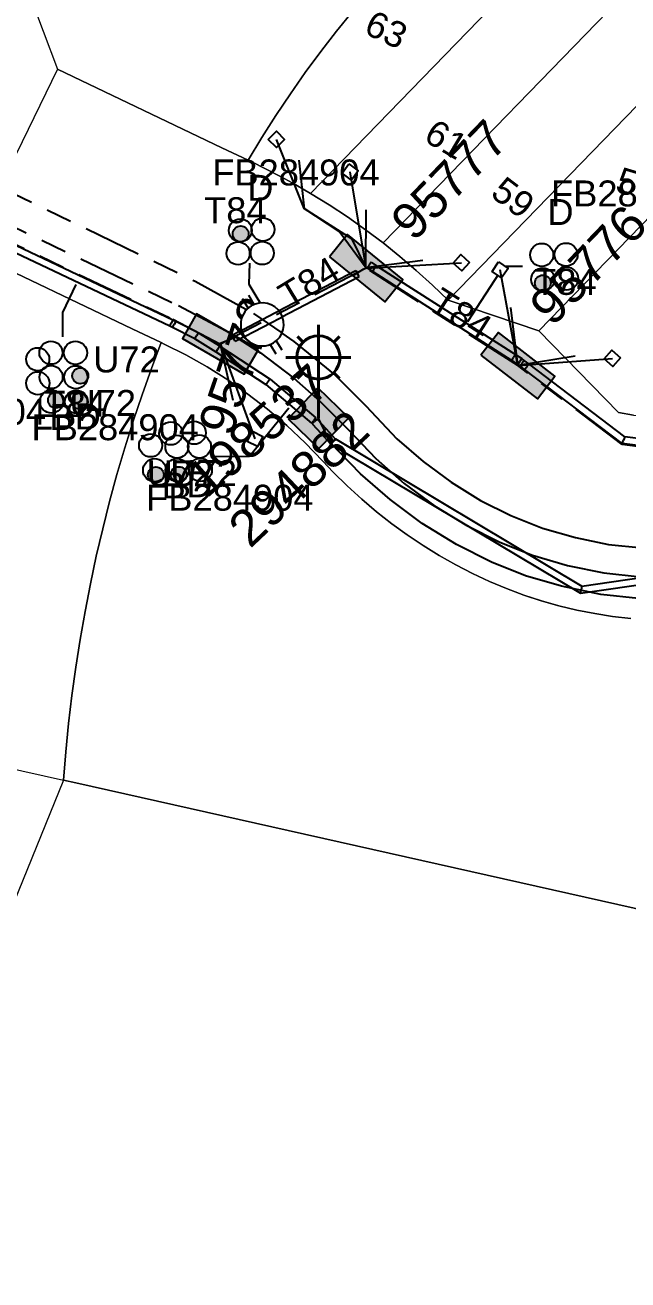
# Model space of a CAD drawing. Header units: metres. Extents: x 311347 to 316656, y 6252667 to 6255486.
# Drawn here: x 314489.6 to 314531.4, y 6254457.7 to 6254544.6 of the extents above; entities that cross this region are included whole.
import ezdxf
from ezdxf.enums import TextEntityAlignment as Align

# ---------------------------------------------------------------- set-up
doc = ezdxf.new("R2010")
doc.units = ezdxf.units.M
doc.linetypes.add('Cable Exist UG', pattern=[8.2, 4, -1.2, 1.8, -1.2])
doc.layers.get('0').update_dxf_attribs({"color": 6})
for name, color, linetype, lineweight in [('Cadastre Buildings_SP_EXT', 9, 'Continuous', 5), ('Cadastre Land Parcels_SP_EXT', 9, 'Continuous', 5), ('Cadastre Roads_SP_EXT', 7, 'Continuous', 5)]:
    doc.layers.add(name, color=color, linetype=linetype, lineweight=lineweight)
for name, color, linetype in [('Duct_SP_EXT', 7, 'Continuous'), ('Equip_LV_EXT', 7, 'Continuous'), ('Equip_SP_SL_EXT', 7, 'Continuous'), ('Mains_HV_EXT', 7, 'Continuous'), ('Mains_LV_EXT', 7, 'Continuous'), ('Mains_SL_EXT', 7, 'Continuous'), ('Services_SP_EXT', 7, 'Continuous'), ('SupportsUG_SP_LV_EXT', 7, 'Continuous'), ('SupportsUG_SP_LV_SL_EXT', 7, 'Continuous'), ('Trench_SP_EXT', 7, 'Continuous')]:
    doc.layers.add(name, color=color, linetype=linetype)
doc.styles.add('COLUMN_LABEL', font='arial.ttf')
doc.styles.add('iecARIAL', font='arial.ttf', dxfattribs={"height": 2})
doc.styles.add('POLE_LABEL', font='arial.ttf')
doc.styles.get("Standard").update_dxf_attribs({"font": 'arial.ttf'})

# ---------------------------------------------------------------- blocks, each defined once
blk = doc.blocks.new('COLUMN_EXT')
blk.add_hatch(color=256).paths.add_polyline_path([(-1.485, 1.485), (-1.485, -1.485), (1.485, -1.485), (1.485, 1.485)])
blk.add_lwpolyline([(-1.485, -1.485), (1.485, -1.485), (1.485, 1.485), (-1.485, 1.485)], close=True)
for tag, height, style, flags, p in [('ASSET_NUM', 2.5, 'COLUMN_LABEL', 8, (2, 2)), ('STRUCTURE_PLANT_NUMBER', 0.2, 'POLE_LABEL', 9, (1.813, 0.031)), ('STREET_CODE', 0.2, 'COLUMN_LABEL', 9, (1.813, -0.2))]:
    blk.add_attdef(tag, text='', height=height, dxfattribs=dict(style=style, flags=flags)).set_placement(p, align=Align.MIDDLE_LEFT)
at = {"flags": 9}
for tag, p in [('OWNED_BY', (1.813, -0.6)), ('STATE', (1.813, -0.8)), ('COLUMN_TYPE', (1.813, -0.4)), ('STREETNAME', (1.813, -1.6)), ('SUBURB', (1.813, -1.8)), ('USAGE', (1.813, -1)), ('LEGEND', (1.813, -1.2)), ('LOCATION', (1.813, -1.4)), ('NOTES', (1.813, -2))]:
    blk.add_attdef(tag, text='', height=0.2, dxfattribs=at).set_placement(p, align=Align.MIDDLE_LEFT)
at = {"flags": 1}
blk.add_attdef('Z', (1.813, -2.351), '', height=0.2, dxfattribs=at)
blk = doc.blocks.new('PILLAR_EXT')
blk.add_hatch(color=256).paths.add_polyline_path([(-2.475, 0.99), (-2.475, -0.99), (2.475, -0.99), (2.475, 0.99)])
blk.add_lwpolyline([(-2.475, -0.99), (2.475, -0.99), (2.475, 0.99), (-2.475, 0.99)], close=True)
at = {"style": 'iecARIAL', "flags": 8}
blk.add_attdef('ASSET_NUM', (1.5, 3.5), '', height=2.5, dxfattribs=at)
for tag, p, flags in [('OWNED_BY', (0, -0.2), 9), ('STATE', (0, -0.4), 9), ('SUPPORT_TYPE', (0, -0.6), 9), ('USAGE', (0, -0.8), 9), ('LEGEND', (0, -1), 9), ('STREETNAME', (0, -1.8), 9), ('LOCATION', (0, -1.2), 9), ('NOTES', (0, -1.4), 9), ('PARENT', (0, -1.6), 9), ('SUBURB', (0, -2), 1)]:
    blk.add_attdef(tag, p, '', height=0.2, dxfattribs=dict(flags=flags))
blk = doc.blocks.new('DUCT_EXT')
blk.add_circle((0, 0.8), 0.8)
at = {"flags": 1}
blk.add_attdef('Z', (0, 0), '', height=0.2, dxfattribs=at)
at = {"flags": 9}
for tag, p in [('DUCT_CODE', (0, 0)), ('XSECT_TYPE', (0, -0.2)), ('STATE', (0, -0.6)), ('FB_REFERENCE', (0, -0.4)), ('NOTES', (0, -0.8))]:
    blk.add_attdef(tag, text='', height=0.2, dxfattribs=at).set_placement(p, align=Align.MIDDLE_LEFT)
blk = doc.blocks.new('SL_LANTERN_EXT')
at = {"lineweight": 40}
for p, q in [((0, 1.968), (0, 6.468)), ((-1.459, 5.676), (-1.061, 5.278)), ((1.458, 5.676), (1.06, 5.278)), ((-2.25, 4.218), (2.25, 4.218)), ((-1.459, 2.759), (-1.061, 3.157)), ((0, 0), (0, 2.721)), ((1.458, 2.759), (1.06, 3.157))]:
    blk.add_line(p, q, dxfattribs=at)
blk.add_circle((0, 4.218), 1.5, dxfattribs=at)
at = {"style": 'iecARIAL', "flags": 8}
blk.add_attdef('ASSET_NUM', (1.5, 1.5), '', height=2.5, dxfattribs=at)
for tag, p, height, flags in [('CONSTRUCTED_VOLTAGE', (0.981, -0.653), 0.2, 9), ('CONTROL_TYPE', (0.981, -0.853), 0.2, 9), ('LANTERN_PURPOSE', (0.981, -1.053), 0.2, 9), ('LNUMBER', (2.181, -3.253), 2.5, 8), ('OPERATING_VOLTAGE', (0.981, -1.653), 0.2, 9), ('ORIENTATION', (0.981, -1.853), 0.2, 9), ('LANTERN_TYPE', (0.981, -1.253), 0.2, 9), ('NO_PHASES', (0.981, -1.453), 0.2, 9), ('OWNED_BY', (0.981, -2.053), 0.2, 9), ('STATE', (0.981, -2.253), 0.2, 9), ('CEXIST', (0.981, -2.653), 0.2, 9), ('USAGE', (0.981, -2.453), 0.2, 9), ('CNEW', (0.981, -2.853), 0.2, 9), ('CNUMBER', (0.981, -3.053), 0.2, 9), ('CREMOVE', (0.981, -3.253), 0.2, 9), ('CREPLACE', (0.981, -3.453), 0.2, 9), ('LKINGHEIGHT', (0.981, -3.653), 0.2, 9), ('LBRACKET', (0.981, -3.853), 0.2, 9), ('LBRACKETVOCAB', (0.981, -4.053), 0.2, 9), ('LCATEGORY', (0.981, -4.253), 0.2, 9), ('LCHARGE1', (0.981, -4.453), 0.2, 9), ('LCHARGE1PERCENT', (0.981, -4.653), 0.2, 9), ('LCHARGE2', (0.981, -4.853), 0.2, 9), ('LCHARGE2PERCENT', (0.981, -5.053), 0.2, 9), ('LCHARGE3', (0.981, -5.253), 0.2, 9), ('LCHARGE3PERCENT', (0.981, -5.453), 0.2, 9), ('LEXIST', (0.981, -5.653), 0.2, 9), ('LLAMP', (0.981, -5.853), 0.2, 9), ('LLAMPVOCAB', (0.981, -6.053), 0.2, 9), ('LMAST', (0.981, -6.253), 0.2, 9), ('LMASTVOCAB', (0.981, -6.453), 0.2, 9), ('LNEW', (0.981, -6.653), 0.2, 9), ('LANTNUMBER', (0.981, -6.853), 0.2, 9), ('LOUTREACH', (0.981, -7.253), 0.2, 9), ('LOUTREACHVOCAB', (0.981, -7.453), 0.2, 9), ('LRATECODE', (0.981, -7.653), 0.2, 9), ('LREMOVE', (0.981, -7.853), 0.2, 9), ('LREPLACE', (0.981, -8.053), 0.2, 9), ('LTYPE', (0.981, -8.253), 0.2, 9), ('LTYPEVOCAB', (0.981, -8.453), 0.2, 9), ('LEGEND', (0.981, -8.653), 0.2, 9), ('LOCATION', (0.981, -8.853), 0.2, 9), ('STREETNAME', (0.981, -9.253), 0.2, 9), ('SUBURB', (0.981, -9.453), 0.2, 1), ('NOTES', (0.981, -9.053), 0.2, 9)]:
    blk.add_attdef(tag, p, '', height=height, dxfattribs=dict(flags=flags))
blk = doc.blocks.new('CCP_EXT')
at = {"flags": 9}
for tag, p in [('STATE', (0, -1.8)), ('USAGE', (0, -1.2)), ('LEGEND', (0, -1.4)), ('LIFE_SUPPORT', (0, -1.6)), ('NOTES', (0, -2))]:
    blk.add_attdef(tag, text='', height=0.2, dxfattribs=at).set_placement(p, align=Align.MIDDLE_LEFT)
blk.add_wipeout([(0, 0.566), (0.566, 0), (0, -0.566), (-0.566, 0)])
blk.add_lwpolyline([(-0.566, 0), (0, 0.566), (0.566, 0), (0, -0.566), (-0.566, 0)])
at = {"flags": 1}
blk.add_attdef('Z', (0, 0), '', height=0.2, dxfattribs=at)
at = {"flags": 9}
for tag, p in [('CCP_TYPE', (0, 0)), ('OPERATING_VOLTAGE', (0, -0.6)), ('ORIENTATION', (0, -0.8)), ('CONSTRUCTED_VOLTAGE', (0, -0.2)), ('NO_PHASES', (0, -0.4)), ('OWNED_BY', (0, -1))]:
    blk.add_attdef(tag, text='', height=0.2, dxfattribs=at).set_placement(p, align=Align.MIDDLE_LEFT)
blk = doc.blocks.new('LV_UG_LINKS_OPEN_EXT')
for p, q in [((-0.249, 1.473), (-0.249, 2.22)), ((0.249, 1.473), (0.249, 2.22)), ((-0.249, -1.473), (-0.249, -2.22)), ((0.249, -1.473), (0.249, -2.22))]:
    blk.add_line(p, q)
at = {"flags": 9}
for tag, p in [('ACTUAL_STATUS', (0, 0)), ('OPERATING_VOLTAGE', (0, -0.6)), ('ORIENTATION', (0, -0.8)), ('CONSTRUCTED_VOLTAGE', (0, -0.2)), ('NO_PHASES', (0, -0.4)), ('STATE', (0, -1)), ('SWITCH_TYPE', (0, -1.2)), ('USAGE', (0, -1.4)), ('NOTES', (0, -1.6))]:
    blk.add_attdef(tag, text='', height=0.2, dxfattribs=at).set_placement(p, align=Align.MIDDLE_LEFT)
at = {"flags": 1}
blk.add_attdef('Z', (0, 0), '', height=0.2, dxfattribs=at)
blk.add_wipeout([(-0.249, 1.473), (-0.432, 1.43), (-0.608, 1.365), (-0.774, 1.278), (-0.928, 1.171), (-1.067, 1.045), (-1.19, 0.903), (-1.294, 0.747), (-1.377, 0.579), (-1.439, 0.402), (-1.478, 0.218), (-1.494, 0.031), (-1.486, -0.156), (-1.455, -0.341), (-1.4, -0.521), (-1.324, -0.692), (-1.227, -0.853), (-1.11, -1), (-0.976, -1.131), (-0.827, -1.244), (-0.664, -1.338), (-0.491, -1.411), (-0.311, -1.461), (-0.125, -1.489), (0.062, -1.493), (0.249, -1.473), (0.432, -1.43), (0.608, -1.365), (0.774, -1.278), (0.928, -1.171), (1.067, -1.045), (1.19, -0.903), (1.294, -0.747), (1.377, -0.579), (1.439, -0.402), (1.478, -0.218), (1.494, -0.031), (1.486, 0.156), (1.455, 0.341), (1.4, 0.521), (1.324, 0.692), (1.227, 0.853), (1.11, 1), (0.976, 1.131), (0.827, 1.244), (0.664, 1.338), (0.491, 1.411), (0.311, 1.461), (0.125, 1.489), (-0.062, 1.493)])
blk.add_lwpolyline([(0, -1.494, 1), (0, 1.494, 1)], format="xyb", close=True)
blk = doc.blocks.new('CABLE_LARGE_EXT')
h = blk.add_hatch(color=256)
edge = h.paths.add_edge_path()
edge.add_arc((0, 0.55), 0.55, 0, 360)
blk.add_circle((0, 0.55), 0.55)
at = {"flags": 1}
blk.add_attdef('Z', (0, 0), '', height=0.2, dxfattribs=at)
at = {"flags": 9}
for tag, p in [('COND_CODE', (0, 0)), ('XSECT_SIZE', (0, -0.6)), ('STATE', (0, -0.4)), ('FB_REFERENCE', (0, -0.2)), ('NOTES', (0, -0.8))]:
    blk.add_attdef(tag, text='', height=0.2, dxfattribs=at).set_placement(p, align=Align.MIDDLE_LEFT)

msp = doc.modelspace()

# ---------------------------------------------------------------- linework, layer by layer
at = {"layer": 'Cadastre Land Parcels_SP_EXT', "linetype": 'Continuous'}
for points in [[(314528.068, 6254552.183), (314523.594, 6254556.541), (314522.251, 6254555.473), (314520.929, 6254554.366), (314519.63, 6254553.222), (314518.354, 6254552.041), (314517.102, 6254550.824), (314515.874, 6254549.573), (314514.673, 6254548.287), (314513.496, 6254546.966), (314512.345, 6254545.613), (314511.223, 6254544.228), (314510.128, 6254542.809), (314509.061, 6254541.361), (314508.024, 6254539.883), (314507.016, 6254538.377), (314506.038, 6254536.84), (314505.091, 6254535.277), (314505.312, 6254535.172), (314506.354, 6254534.66), (314507.387, 6254534.122), (314508.411, 6254533.559), (314509.424, 6254532.969), (314528.068, 6254552.183)], [(314532.368, 6254547.996), (314528.068, 6254552.183), (314509.424, 6254532.969), (314510.71, 6254532.174), (314511.979, 6254531.336), (314513.226, 6254530.454), (314514.452, 6254529.532), (314532.368, 6254547.996)], [(314536.665, 6254543.811), (314532.368, 6254547.996), (314514.452, 6254529.532), (314515.615, 6254528.6), (314516.755, 6254527.629), (314517.871, 6254526.618), (314518.962, 6254525.568), (314536.665, 6254543.811)], [(314540.962, 6254539.627), (314536.665, 6254543.811), (314518.962, 6254525.568), (314525.25, 6254523.434), (314540.962, 6254539.627)], [(314552.425, 6254528.465), (314540.962, 6254539.627), (314525.25, 6254523.434), (314530.783, 6254517.78), (314531.824, 6254517.597), (314532.871, 6254517.479), (314533.922, 6254517.428), (314534.972, 6254517.442), (314536.021, 6254517.523), (314537.063, 6254517.67), (314538.099, 6254517.883), (314539.122, 6254518.161), (314540.131, 6254518.503), (314541.125, 6254518.908), (314542.098, 6254519.376), (314543.048, 6254519.904), (314543.975, 6254520.493), (314544.872, 6254521.138), (314545.74, 6254521.84), (314546.577, 6254522.596), (314552.425, 6254528.465)], [(314558.107, 6254477.537), (314493.15, 6254492.103), (314492.301, 6254492.293), (314488.848, 6254483.82), (314483.122, 6254473.465), (314470.735, 6254461.632), (314457.947, 6254453.59), (314445.165, 6254449.048), (314438.281, 6254440.863), (314432.92, 6254428.117), (314425.717, 6254416.923), (314420.736, 6254408.689), (314418.537, 6254397.113), (314433.561, 6254391.814), (314465.419, 6254384.652), (314558.107, 6254477.537)]]:
    msp.add_lwpolyline(points, close=True, dxfattribs=at)
for points in [[(314489.894, 6254546.881), (314491.891, 6254541.574), (314503.286, 6254536.138), (314505.091, 6254535.277), (314506.038, 6254536.84), (314507.016, 6254538.377), (314508.024, 6254539.883), (314509.061, 6254541.361), (314510.128, 6254542.809), (314511.223, 6254544.228), (314512.345, 6254545.613)], [(314482.487, 6254494.494), (314492.301, 6254492.293), (314492.46, 6254494.258), (314492.655, 6254496.217), (314492.885, 6254498.17), (314493.152, 6254500.117), (314493.454, 6254502.057), (314493.791, 6254503.987), (314494.164, 6254505.909), (314494.573, 6254507.82), (314495.016, 6254509.72), (314495.493, 6254511.608), (314496.005, 6254513.483), (314496.551, 6254515.343), (314497.132, 6254517.188), (314497.746, 6254519.018), (314498.393, 6254520.832), (314499.074, 6254522.627), (314497.057, 6254523.589), (314497.057, 6254523.589), (314485.742, 6254528.984)]]:
    msp.add_lwpolyline(points, dxfattribs=at)
at = {"layer": 'Duct_SP_EXT'}
for p, q in [((314499.873, 6254524.19), (314485.814, 6254530.867)), ((314499.67, 6254523.756), (314485.608, 6254530.433)), ((314513.359, 6254527.8), (314513.489, 6254528.002)), ((314513.618, 6254528.204), (314513.489, 6254528.002)), ((314513.618, 6254528.204), (314513.998, 6254527.96)), ((314512.57, 6254527.636), (314512.682, 6254527.423)), ((314512.793, 6254527.21), (314512.682, 6254527.423)), ((314513.359, 6254527.8), (314513.739, 6254527.556)), ((314513.739, 6254527.556), (314513.869, 6254527.758)), ((314513.998, 6254527.96), (314513.869, 6254527.758)), ((314499.67, 6254523.756), (314499.772, 6254523.973)), ((314499.863, 6254523.667), (314499.67, 6254523.756)), ((314499.873, 6254524.19), (314499.772, 6254523.973)), ((314499.86, 6254523.668), (314499.967, 6254523.883)), ((314501.406, 6254522.893), (314499.86, 6254523.668)), ((314499.86, 6254523.668), (314499.863, 6254523.667)), ((314499.863, 6254523.667), (314499.967, 6254523.883)), ((314500.072, 6254524.099), (314499.873, 6254524.19)), ((314500.072, 6254524.099), (314499.967, 6254523.883)), ((314500.075, 6254524.097), (314499.967, 6254523.883)), ((314500.075, 6254524.097), (314500.072, 6254524.099)), ((314501.642, 6254523.312), (314500.075, 6254524.097)), ((314501.406, 6254522.893), (314501.524, 6254523.102)), ((314502.872, 6254521.974), (314501.406, 6254522.893)), ((314501.642, 6254523.312), (314501.524, 6254523.102)), ((314503.127, 6254522.38), (314501.642, 6254523.312)), ((314502.868, 6254521.976), (314502.999, 6254522.177)), ((314502.872, 6254521.974), (314502.999, 6254522.177)), ((314503.127, 6254522.38), (314502.999, 6254522.177)), ((314503.131, 6254522.378), (314502.999, 6254522.177)), ((314523.375, 6254521.389), (314523.504, 6254521.591)), ((314523.375, 6254521.389), (314523.81, 6254521.11)), ((314523.634, 6254521.793), (314523.504, 6254521.591)), ((314523.634, 6254521.793), (314524.069, 6254521.515)), ((314523.796, 6254521.12), (314523.94, 6254521.312)), ((314523.947, 6254521.007), (314523.796, 6254521.12)), ((314523.81, 6254521.11), (314523.94, 6254521.312)), ((314524.069, 6254521.515), (314523.94, 6254521.312)), ((314524.084, 6254521.504), (314523.94, 6254521.312)), ((314523.947, 6254521.007), (314524.092, 6254521.198)), ((314524.236, 6254521.39), (314524.084, 6254521.504)), ((314524.236, 6254521.39), (314524.092, 6254521.198)), ((314524.556, 6254521.147), (314524.236, 6254521.39)), ((314524.556, 6254521.147), (314524.411, 6254520.956)), ((314524.266, 6254520.765), (314523.947, 6254521.007)), ((314524.266, 6254520.765), (314524.411, 6254520.956)), ((314506.33, 6254519.712), (314506.473, 6254519.905)), ((314506.617, 6254520.098), (314506.473, 6254519.905)), ((314506.617, 6254520.098), (314509.802, 6254517.414)), ((314509.493, 6254517.047), (314509.648, 6254517.23)), ((314509.526, 6254516.986), (314509.7, 6254517.152)), ((314509.526, 6254516.986), (314510.162, 6254516.32)), ((314509.802, 6254517.414), (314509.648, 6254517.23)), ((314509.873, 6254517.317), (314509.7, 6254517.152)), ((314509.873, 6254517.317), (314510.513, 6254516.648)), ((314510.162, 6254516.32), (314510.337, 6254516.484)), ((314510.162, 6254516.32), (314510.785, 6254515.641)), ((314510.513, 6254516.648), (314510.337, 6254516.484)), ((314510.513, 6254516.648), (314511.138, 6254515.965)), ((314511.138, 6254515.966), (314510.961, 6254515.803)), ((314511.138, 6254515.965), (314510.961, 6254515.803)), ((314511.157, 6254515.945), (314510.979, 6254515.784)), ((314511.152, 6254515.951), (314510.996, 6254515.765)), ((314511.177, 6254515.922), (314510.996, 6254515.765)), ((314511.138, 6254515.965), (314511.138, 6254515.966)), ((314511.138, 6254515.966), (314511.157, 6254515.945)), ((314511.177, 6254515.922), (314511.152, 6254515.951)), ((314511.152, 6254515.951), (314528.234, 6254505.749)), ((314511.157, 6254515.945), (314511.177, 6254515.922)), ((314531.031, 6254515.625), (314531.125, 6254515.855)), ((314531.219, 6254516.085), (314531.125, 6254515.855)), ((314532.657, 6254515.901), (314531.219, 6254516.085)), ((314510.785, 6254515.641), (314510.961, 6254515.803)), ((314510.785, 6254515.64), (314510.961, 6254515.803)), ((314510.785, 6254515.641), (314510.785, 6254515.64)), ((314510.785, 6254515.64), (314510.8, 6254515.624)), ((314510.8, 6254515.624), (314510.979, 6254515.784)), ((314510.8, 6254515.624), (314510.814, 6254515.607)), ((314510.814, 6254515.607), (314510.996, 6254515.765)), ((314510.814, 6254515.607), (314510.84, 6254515.578)), ((314510.84, 6254515.578), (314510.996, 6254515.765)), ((314510.84, 6254515.578), (314528.135, 6254505.25)), ((314532.619, 6254515.422), (314531.031, 6254515.625)), ((314528.135, 6254505.25), (314548.032, 6254508.139)), ((314528.234, 6254505.749), (314547.963, 6254508.614)), ((314528.135, 6254505.25), (314528.184, 6254505.5)), ((314528.234, 6254505.749), (314528.184, 6254505.5))]:
    msp.add_line(p, q, dxfattribs=at)
for points in [[(314505.196, 6254528.133), (314505.143, 6254526.672), (314506.439, 6254524.529)], [(314524.12, 6254527.899), (314522.807, 6254527.892), (314520.306, 6254524.062)], [(314492.256, 6254523.024), (314492.251, 6254524.712), (314493.178, 6254526.646)], [(314502.496, 6254514.73), (314505.204, 6254514.766), (314507.919, 6254518.098)]]:
    msp.add_lwpolyline(points, dxfattribs=at)
at = {"layer": 'Mains_LV_EXT', "linetype": 'Cable Exist UG'}
msp.add_lwpolyline([(314457.008, 6254502.762), (314459.903, 6254500.445), (314459.903, 6254500.445), (314471.864, 6254497.52), (314472.887, 6254506.036), (314474.846, 6254515.167), (314477.428, 6254524.074), (314478.376, 6254526.829), (314478.376, 6254526.829), (314479.294, 6254529.28), (314485.952, 6254530.868), (314499.884, 6254524.241), (314503.179, 6254522.53)], dxfattribs=at)
at = {"layer": 'Mains_SL_EXT', "linetype": 'Cable Exist UG'}
msp.add_lwpolyline([(314554.117, 6254513.28), (314553.242, 6254511.717), (314553.242, 6254511.717), (314551.431, 6254510.269), (314549.812, 6254509.184), (314548.083, 6254508.201), (314545.46, 6254507.05), (314542.857, 6254506.169), (314540.194, 6254505.462), (314537.364, 6254505.015), (314534.765, 6254504.824), (314532.17, 6254504.877), (314529.542, 6254505.175), (314526.811, 6254505.751), (314524.331, 6254506.464), (314521.969, 6254507.414), (314519.548, 6254508.623), (314517.156, 6254510.096), (314514.945, 6254511.751), (314512.881, 6254513.539), (314510.806, 6254515.68), (314509.968, 6254517.383)], dxfattribs=at)
at = {"layer": 'Trench_SP_EXT', "linetype": 'Cable Exist UG'}
for points in [[(314513.257, 6254527.828), (314513.273, 6254532.425)], [(314513.234, 6254527.828), (314517.674, 6254528.395)], [(314512.45, 6254527.334), (314513.118, 6254527.735)], [(314523.789, 6254521.085), (314523.256, 6254525.448)], [(314503.158, 6254522.597), (314504.268, 6254523.023)], [(314503.153, 6254522.527), (314504.214, 6254517.881)], [(314523.829, 6254521.065), (314528.006, 6254521.744)]]:
    msp.add_lwpolyline(points, dxfattribs=at)

# ---------------------------------------------------------------- block references
at = {"layer": 'Duct_SP_EXT'}
for name, p in [('DUCT_EXT', (314504.556, 6254529.609)), ('CABLE_LARGE_EXT', (314504.583, 6254529.613)), ('DUCT_EXT', (314506.127, 6254529.669)), ('DUCT_EXT', (314504.403, 6254528.015)), ('DUCT_EXT', (314506.075, 6254528.032)), ('DUCT_EXT', (314525.449, 6254527.903)), ('DUCT_EXT', (314527.14, 6254527.928)), ('DUCT_EXT', (314525.524, 6254526.207)), ('CABLE_LARGE_EXT', (314525.524, 6254526.207)), ('DUCT_EXT', (314527.167, 6254526.263)), ('DUCT_EXT', (314490.513, 6254520.675)), ('DUCT_EXT', (314491.428, 6254521.127)), ('DUCT_EXT', (314493.129, 6254521.119)), ('DUCT_EXT', (314491.438, 6254519.438)), ('DUCT_EXT', (314490.52, 6254519.009)), ('DUCT_EXT', (314493.154, 6254519.423)), ('CABLE_LARGE_EXT', (314493.461, 6254519.78)), ('DUCT_EXT', (314491.465, 6254517.739)), ('DUCT_EXT', (314493.189, 6254517.724)), ('CABLE_LARGE_EXT', (314491.775, 6254518.091)), ('CABLE_LARGE_EXT', (314493.395, 6254518.019))]:
    msp.add_blockref(name, p, dxfattribs=at)
at = {"layer": 'Duct_SP_EXT', "rotation": 269.9999999999998}
for name, p in [('DUCT_EXT', (314498.937, 6254516.332)), ('DUCT_EXT', (314500.557, 6254516.377)), ('DUCT_EXT', (314497.539, 6254515.503)), ('DUCT_EXT', (314499.359, 6254515.414)), ('DUCT_EXT', (314500.921, 6254515.427)), ('DUCT_EXT', (314497.816, 6254513.783)), ('DUCT_EXT', (314499.378, 6254513.795)), ('DUCT_EXT', (314500.988, 6254513.799)), ('CABLE_LARGE_EXT', (314498.147, 6254513.463)), ('CABLE_LARGE_EXT', (314499.727, 6254513.477))]:
    msp.add_blockref(name, p, dxfattribs=at)
at = {"layer": 'Equip_SP_SL_EXT'}
ref = msp.add_blockref('SL_LANTERN_EXT', (314509.968, 6254517.383), dxfattribs=at)
ref.add_attrib('ASSET_NUM', '198537', dxfattribs={"layer": '0', "height": 2.5, "rotation": 41.17892, "style": 'iecARIAL'}).set_placement((314511.468, 6254518.883), align=Align.BOTTOM_RIGHT)
at = {"layer": 'SupportsUG_SP_LV_EXT'}
ref = msp.add_blockref('PILLAR_EXT', (314513.28, 6254527.787), dxfattribs=dict(at, rotation=320.9057132898899))
ref.add_attrib('ASSET_NUM', '95777', dxfattribs={"layer": '0', "height": 2.5, "rotation": 46.07977, "style": 'iecARIAL'}).set_placement((314514.78, 6254531.287), align=Align.TOP_LEFT)
ref = msp.add_blockref('PILLAR_EXT', (314523.798, 6254521.035), dxfattribs=dict(at, rotation=322.2591060713939))
ref.add_attrib('ASSET_NUM', '95776', dxfattribs={"layer": '0', "height": 2.5, "rotation": 46.07961, "style": 'iecARIAL'}).set_placement((314525.298, 6254524.535), align=Align.MIDDLE_LEFT)
ref = msp.add_blockref('PILLAR_EXT', (314503.179, 6254522.53), dxfattribs=dict(at, rotation=150.1015963707499))
ref.add_attrib('ASSET_NUM', '95778', dxfattribs={"layer": '0', "height": 2.5, "rotation": 71.41583, "style": 'iecARIAL'}).set_placement((314504.679, 6254526.03), align=Align.TOP_RIGHT)
at = {"layer": 'SupportsUG_SP_LV_SL_EXT'}
ref = msp.add_blockref('COLUMN_EXT', (314509.968, 6254517.383), dxfattribs=dict(at, rotation=315.8664136175612))
ref.add_attrib('ASSET_NUM', '294882', dxfattribs={"layer": '0', "height": 2.5, "rotation": 43.4669, "style": 'COLUMN_LABEL'}).set_placement((314511.968, 6254518.133), align=Align.TOP_RIGHT)

# ---------------------------------------------------------------- texts
at = {"layer": 'Cadastre Land Parcels_SP_EXT'}
for s, rotation, p in [('63', 334.92496, (314513.034, 6254544.102)), ('61', 329.28612, (314517.175, 6254536.663)), ('59', 322.70928, (314521.813, 6254532.822)), ('57', 343.21282, (314530.46, 6254533.11))]:
    msp.add_text(s, height=1.8, rotation=rotation, dxfattribs=at).set_placement(p)
at = {"layer": 'Duct_SP_EXT'}
for s, p in [('FB284904', (314502.611, 6254533.522)), ('D', (314505.036, 6254532.462)), ('FB284904', (314526.096, 6254532.066)), ('T84', (314502.044, 6254530.905)), ('D', (314525.841, 6254530.782)), ('T84', (314524.92, 6254525.937)), ('U72', (314494.359, 6254520.561)), ('T84', (314490.906, 6254517.485)), ('U72', (314492.716, 6254517.542)), ('FB284904', (314479.48, 6254516.934)), ('FB284904', (314490.081, 6254515.861)), ('B', (314491.316, 6254516.563)), ('D', (314493.078, 6254516.61)), ('U72', (314498.066, 6254512.664)), ('U72', (314499.706, 6254512.68)), ('B', (314499.101, 6254511.826)), ('D', (314500.815, 6254511.901)), ('FB284904', (314498.028, 6254510.976))]:
    msp.add_text(s, height=1.8, dxfattribs=at).set_placement(p)
at = {"layer": 'Mains_LV_EXT'}
msp.add_text('T84', height=1.8, rotation=327.36245, dxfattribs=at).set_placement((314517.565, 6254525.011))

# ---------------------------------------------------------------- next in the draw order: block references
at = {"layer": 'Services_SP_EXT'}
msp.add_blockref('CCP_EXT', (314507.057, 6254536.715), dxfattribs=at)
for p, rotation in [((314512.175, 6254534.454), 278.9057134679516), ((314519.88, 6254528.158), 182.9057134334896), ((314522.564, 6254527.664), 280.2591062349804), ((314530.349, 6254521.535), 184.2591062866965), ((314505.571, 6254515.953), 108.101596142704)]:
    msp.add_blockref('CCP_EXT', p, dxfattribs=dict(at, rotation=rotation))

# ---------------------------------------------------------------- next in the draw order: linework, layer by layer
at = {"layer": 'Cadastre Buildings_SP_EXT', "linetype": 'Continuous'}
msp.add_lwpolyline([(314531.619, 6254503.504), (314530.368, 6254503.644), (314529.121, 6254503.837), (314527.881, 6254504.08), (314526.648, 6254504.378), (314525.424, 6254504.724), (314524.21, 6254505.123), (314523.008, 6254505.572), (314521.82, 6254506.071), (314520.648, 6254506.619), (314519.491, 6254507.216), (314518.352, 6254507.861), (314517.233, 6254508.553), (314516.134, 6254509.291), (314515.057, 6254510.074), (314514.004, 6254510.903), (314512.974, 6254511.774), (314511.97, 6254512.688), (314510.994, 6254513.643), (314510.285, 6254514.411), (314509.053, 6254515.678), (314507.775, 6254516.879), (314506.452, 6254518.007), (314505.089, 6254519.064), (314503.688, 6254520.047), (314502.252, 6254520.952), (314500.783, 6254521.779), (314499.286, 6254522.526), (314499.074, 6254522.627), (314498.393, 6254520.832), (314497.746, 6254519.018), (314497.132, 6254517.188), (314496.551, 6254515.343), (314496.005, 6254513.483), (314495.493, 6254511.608), (314495.016, 6254509.72), (314494.573, 6254507.82), (314494.164, 6254505.909), (314493.791, 6254503.987), (314493.454, 6254502.057), (314493.152, 6254500.117), (314492.885, 6254498.17), (314492.655, 6254496.217), (314492.46, 6254494.258), (314492.301, 6254492.293), (314493.15, 6254492.103), (314558.107, 6254477.537)], dxfattribs=at)
at = {"layer": 'Cadastre Roads_SP_EXT', "linetype": 'Continuous'}
for points in [[(314531.824, 6254517.597), (314530.783, 6254517.78), (314525.25, 6254523.434), (314518.962, 6254525.568), (314517.871, 6254526.618), (314516.755, 6254527.629), (314515.615, 6254528.6), (314514.452, 6254529.532), (314513.226, 6254530.454), (314511.979, 6254531.336), (314510.71, 6254532.174), (314509.424, 6254532.969), (314508.411, 6254533.559), (314507.387, 6254534.122), (314506.354, 6254534.66), (314505.312, 6254535.172), (314505.091, 6254535.277), (314503.286, 6254536.138), (314491.891, 6254541.574), (314485.742, 6254528.984)], [(314485.742, 6254528.984), (314497.057, 6254523.589), (314499.074, 6254522.627), (314499.286, 6254522.526), (314500.783, 6254521.779), (314502.252, 6254520.952), (314503.688, 6254520.047), (314505.089, 6254519.064), (314506.452, 6254518.007), (314507.775, 6254516.879), (314509.053, 6254515.678), (314510.285, 6254514.411), (314510.994, 6254513.643), (314511.97, 6254512.688), (314512.974, 6254511.774), (314514.004, 6254510.903), (314515.057, 6254510.074), (314516.134, 6254509.291), (314517.233, 6254508.553), (314518.352, 6254507.861), (314519.491, 6254507.216), (314520.648, 6254506.619), (314521.82, 6254506.071), (314523.008, 6254505.572), (314524.21, 6254505.123), (314525.423, 6254504.724), (314526.648, 6254504.378), (314527.881, 6254504.08), (314529.122, 6254503.837), (314530.368, 6254503.644), (314531.619, 6254503.504)]]:
    msp.add_lwpolyline(points, dxfattribs=at)
at = {"layer": 'Duct_SP_EXT'}
for p, q in [((314513.739, 6254527.556), (314523.375, 6254521.389)), ((314513.998, 6254527.96), (314523.634, 6254521.793)), ((314531.219, 6254516.085), (314524.556, 6254521.147)), ((314531.031, 6254515.625), (314524.266, 6254520.765)), ((314506.33, 6254519.712), (314509.493, 6254517.047))]:
    msp.add_line(p, q, dxfattribs=at)
at = {"layer": 'Mains_LV_EXT', "linetype": 'Cable Exist UG'}
for points in [[(314563.875, 6254536.986), (314560.705, 6254533.822), (314560.705, 6254533.822), (314547.775, 6254520.94), (314546.483, 6254519.764), (314545.37, 6254518.902), (314543.76, 6254517.892), (314542.376, 6254517.178), (314540.793, 6254516.523), (314539.033, 6254515.963), (314537.476, 6254515.591), (314535.755, 6254515.372), (314534.211, 6254515.311), (314532.627, 6254515.362), (314531.025, 6254515.566), (314523.798, 6254521.035)], [(314523.798, 6254521.035), (314513.28, 6254527.787)]]:
    msp.add_lwpolyline(points, dxfattribs=at)
at = {"layer": 'Services_SP_EXT'}
for points in [[(314513.28, 6254527.787), (314511.415, 6254530.333), (314511.415, 6254530.333), (314508.991, 6254531.914), (314507.057, 6254536.715)], [(314513.28, 6254527.787), (314512.175, 6254534.454)], [(314513.28, 6254527.787), (314519.88, 6254528.158)], [(314523.798, 6254521.035), (314522.564, 6254527.664)], [(314523.798, 6254521.035), (314530.349, 6254521.535)]]:
    msp.add_lwpolyline(points, dxfattribs=at)
at = {"layer": 'Trench_SP_EXT', "linetype": 'Cable Exist UG'}
msp.add_lwpolyline([(314513.256, 6254527.867), (314512.307, 6254529.794), (314509.009, 6254531.895), (314508.634, 6254535.282)], dxfattribs=at)

# ---------------------------------------------------------------- next in the draw order: block references
at = {"layer": 'Equip_LV_EXT', "rotation": 211.165001345023}
msp.add_blockref('LV_UG_LINKS_OPEN_EXT', (314506.076, 6254523.887), dxfattribs=at)

# ---------------------------------------------------------------- next in the draw order: linework, layer by layer
at = {"layer": 'Duct_SP_EXT'}
for p, q in [((314503.977, 6254523.141), (314512.57, 6254527.636)), ((314504.199, 6254522.716), (314512.793, 6254527.21)), ((314503.977, 6254523.141), (314504.088, 6254522.929)), ((314504.199, 6254522.716), (314504.088, 6254522.929)), ((314502.868, 6254521.976), (314506.33, 6254519.712)), ((314503.131, 6254522.378), (314506.617, 6254520.098))]:
    msp.add_line(p, q, dxfattribs=at)
at = {"layer": 'Mains_HV_EXT', "linetype": 'Cable Exist UG'}
for points in [[(314486.488, 6254534.095), (314501.432, 6254526.877), (314505.47, 6254524.648), (314505.47, 6254524.648), (314508.274, 6254522.711), (314511.13, 6254520.36), (314513.261, 6254518.237), (314515.415, 6254515.963), (314517.238, 6254514.375), (314519.162, 6254512.942), (314521.198, 6254511.686), (314523.306, 6254510.643), (314525.51, 6254509.768), (314527.784, 6254509.106), (314530.076, 6254508.637), (314532.41, 6254508.39)], [(314486.105, 6254531.973), (314500.266, 6254525.193), (314503.575, 6254523.453), (314503.575, 6254523.453), (314505.957, 6254521.926), (314508.27, 6254520.16), (314510.074, 6254518.571), (314512.033, 6254516.601), (314513.958, 6254514.59), (314515.925, 6254512.869), (314518.027, 6254511.322), (314520.25, 6254509.947), (314522.537, 6254508.8), (314524.819, 6254507.894), (314527.235, 6254507.179), (314529.756, 6254506.674), (314532.285, 6254506.379)]]:
    msp.add_lwpolyline(points, dxfattribs=at)
at = {"layer": 'Mains_LV_EXT', "linetype": 'Cable Exist UG'}
msp.add_lwpolyline([(314513.28, 6254527.787), (314503.179, 6254522.53)], dxfattribs=at)
at = {"layer": 'Services_SP_EXT'}
msp.add_lwpolyline([(314503.179, 6254522.53), (314505.571, 6254515.953)], dxfattribs=at)

# ---------------------------------------------------------------- next in the draw order: texts
at = {"layer": 'Mains_LV_EXT'}
msp.add_text('T84', height=1.8, rotation=31.165, dxfattribs=at).set_placement((314507.919, 6254524.904))

doc.saveas('drawing.dxf')
